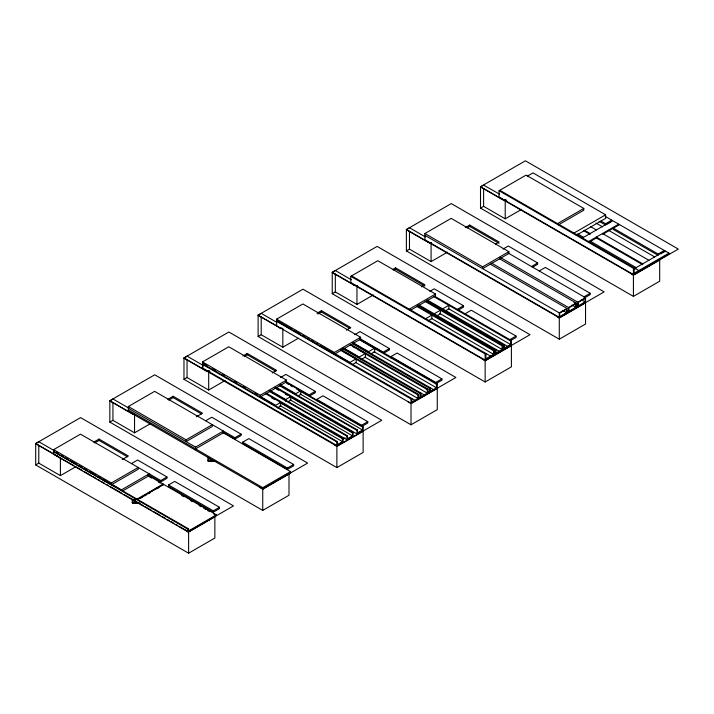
<?xml version="1.0" encoding="UTF-8"?>
<svg xmlns="http://www.w3.org/2000/svg" width="714" height="714" viewBox="0 0 714 714"><rect width="100%" height="100%" fill="white"/><g stroke="black" fill="none" stroke-linecap="round" stroke-linejoin="round"><path stroke-width="1.07" d="M214.86 516.641L214.86 538.044L188.603 553.198L35.7 464.921L35.7 443.519L80.584 417.61L233.487 505.887L188.603 531.796L179.741 526.682M109.84 400.724L154.715 374.805L307.618 463.083L262.743 489.001L109.84 400.724L109.84 422.117L262.743 510.403L289 495.239L289 473.837M183.971 357.919L228.855 332.01L381.758 420.287L336.874 446.196L183.971 357.919L183.971 379.321L336.874 467.599L363.131 452.435L363.131 431.042L361.587 430.149M258.111 315.115L302.986 289.206L455.889 377.483L411.014 403.392L258.111 315.115L258.111 336.517L411.014 424.794L437.271 409.64L437.271 383.775L359.526 338.891M332.242 272.311L377.126 246.401L530.029 334.679L485.145 360.597L332.242 272.311L332.242 293.713L485.145 381.99L511.402 366.835L511.402 345.433M406.382 229.515L451.257 203.597L604.16 291.883L559.285 317.792L406.382 229.515L406.382 250.917L559.285 339.195L585.542 324.031L585.542 302.629M480.513 186.711L525.397 160.802L678.3 249.079L633.416 274.988L480.513 186.711L480.513 208.113L633.416 296.39L659.674 281.227L659.674 259.834M482.834 185.595L480.513 186.934L502.138 199.42A4.364 2.526 0 0 0 505.226 200.152M202.508 361.927L228.766 346.772L286.475 380.089L286.475 381.874L260.217 397.038L260.217 395.253L202.508 361.927L202.508 363.712L337.454 441.627L337.454 444.527L342.479 441.627L342.479 438.726L280.084 402.714M276.639 319.131L302.897 303.968L360.606 337.285L360.606 339.07L334.357 354.233L276.639 320.907L276.639 319.131L334.357 352.448L360.606 337.285M434.621 296.203L511.402 340.533L511.402 344.987L485.145 360.151L350.779 282.565L350.779 276.327L377.804 260.717L435.513 294.043L435.513 295.828L410.202 310.438M424.91 233.523L451.168 218.368L508.877 251.685L508.877 253.47L482.628 268.625L482.628 266.849L424.91 233.523L424.91 239.77L559.285 317.346L567.005 312.884L567.005 308.43L490.223 264.1M634.96 269.196L634.96 268.303L665.082 250.909L668.947 253.14L668.947 254.032L633.416 274.542L499.05 196.966L499.05 190.718L526.075 175.117L583.793 208.434L583.793 210.219L558.473 224.839M53.657 449.65L111.366 482.967L138.204 467.474L138.204 469.259L111.366 484.752L53.657 451.435L53.657 449.65L80.495 434.157L160.802 480.531L166.978 476.961L166.978 478.3L160.802 481.861L148.494 474.756M128.368 411.416L128.368 406.516L154.626 391.352L234.942 437.727L241.118 434.157L241.118 435.495L234.942 439.065L223.58 432.505M527.334 176.179L533.028 172.886L605.615 214.798L605.615 218.368L576.207 235.343M276.639 325.816L276.639 321.354L277.416 320.907L291.812 329.225M265.313 393.512L343.05 438.396L343.05 441.957L336.874 445.527L202.508 367.951L202.508 364.381L203.088 364.051M53.657 451.659L134.741 498.47L134.741 501.148L53.657 454.336L53.657 451.659L54.237 451.319M35.7 464.921L38.788 463.136L60.413 475.622L75.854 466.706L82.547 470.571M109.84 422.117L112.928 420.341L134.544 432.818L149.994 423.902M183.971 379.321L187.059 377.536L208.684 390.022L225.097 380.544M258.111 336.517L261.199 334.732L282.815 347.218L298.265 338.302M332.242 293.713L335.33 291.928L356.955 304.414L373.368 294.944M406.382 250.917L409.47 249.132L431.086 261.61L447.499 252.14M480.513 208.113L483.601 206.328L505.226 218.814L521.639 209.336M505.226 200.973L506.77 200.09M93.73 442.118L99.023 439.065L128.368 456.005L122.192 459.575M167.861 399.322L173.163 396.261L202.508 413.201L196.323 416.771M242.885 356.009L247.294 353.457L276.639 370.405L272.23 372.949M317.016 313.205L321.434 310.661L350.779 327.601L346.361 330.145M392.923 269.383L395.565 267.857L424.91 284.797L421.385 286.832M465.287 227.605L469.705 225.053L499.05 241.992L495.516 244.036M94.614 442.948L99.023 440.404L127.422 456.799M168.745 400.143L173.163 397.6L201.562 413.995M244.652 356.322L247.294 354.796L275.693 371.191M317.9 314.035L321.434 311.991L349.833 328.386M393.798 270.213L395.565 269.196L424.91 286.135M467.054 227.918L469.705 226.392L499.05 243.331M131.456 463.582L137.632 460.021L166.978 476.961M205.596 420.787L211.772 417.217L241.118 434.157M280.611 377.474L285.912 374.413L315.258 391.352L315.258 392.691L309.956 395.752M354.751 334.67L360.043 331.608L389.389 348.557L389.389 349.896L384.096 352.948M429.766 291.357L434.183 288.813L463.529 305.753L463.529 307.091L458.227 310.144M503.022 249.07L508.314 246.009L537.66 262.948L537.66 264.287L532.367 267.348M260.217 395.253L286.475 380.089M409.265 309.198L435.513 294.043M482.628 266.849L508.877 251.685M557.536 223.598L583.793 208.434M186.077 439.833L212.335 424.678L212.335 426.463L186.077 441.618L186.077 439.833L128.368 406.516M195.556 447.089L223.357 431.042L223.357 432.818L195.556 448.874L195.556 447.089L128.368 408.301M122.38 491.116L149.217 475.622L149.217 473.837L121.416 489.893L111.821 484.351M270.436 390.674L285.716 399.492L290.741 396.591L290.741 400.161L288.224 401.607M352.654 364.417L356.179 362.373L356.179 358.812L350.003 362.373L334.723 353.555M361.034 359.57L365.452 357.027L365.452 353.457L359.276 357.027L343.987 348.2M371.191 353.716L374.716 351.672L374.716 348.111L368.54 351.672L353.26 342.854M425.107 319.015L431.863 315.115L431.863 318.685L427.998 320.907M434.183 313.776L440.359 310.215L440.359 313.776L436.825 315.82M442.671 308.876L448.856 305.306L448.856 308.876L445.322 310.911M573.36 233.424L605.615 214.798M277.353 407.89L280.7 405.954L280.7 402.393L275.675 405.293L260.396 396.466M298.265 395.815L300.781 394.36L300.781 390.799L295.757 393.7L280.468 384.873M315.258 391.352L309.073 394.922L286.359 381.803M389.389 348.557L383.213 352.118L360.49 339.007M457.344 309.323L463.529 305.753M531.484 266.518L537.66 262.948M600.885 220.983L605.615 223.714L611.8 220.153L611.8 221.483M582.454 237.985L612.567 220.599L618.743 224.16L618.743 225.053M606.498 224.544L610.916 222M134.741 498.47L135.321 498.14L102.504 479.192M135.125 498.693L135.705 498.363L188.603 528.904L188.603 530.913L216.404 514.856L216.404 515.526L188.023 531.912L135.125 501.371L135.125 498.693L188.023 529.235L188.603 528.904M136.276 499.595L163.122 484.092L163.122 484.761L137.579 499.505M137.623 499.264L163.506 484.315L216.404 514.856M140.801 498.095L142.693 496.998M144.585 495.909L146.477 494.82M148.369 493.722L150.261 492.633M156.884 488.804L158.776 487.716M588.631 241.546L618.743 224.16M168.531 484.984L174.707 481.414L219.493 507.279L219.493 508.618L213.316 512.179L168.531 486.323L168.531 484.984L213.316 510.849L219.493 507.279M242.662 442.18L248.838 438.619L293.632 464.475L293.632 465.814L287.456 469.384L242.662 443.519L242.662 442.18L287.456 468.045L293.632 464.475M316.802 399.385L322.978 395.815L367.764 421.671L367.764 423.009L361.587 426.579L361.587 425.241L316.802 399.385L316.802 400.724M390.933 357.919L390.933 356.581L397.109 353.011L441.904 378.875L441.904 380.214L435.727 383.775M465.073 313.776L471.249 310.215L516.035 336.071L516.035 337.41L510.742 340.462M539.204 270.972L545.38 267.411L590.175 293.267L590.175 294.605L583.998 298.175M588.631 242.439L597.1 237.548M602.75 234.29L619.52 224.607L664.306 250.471L664.306 251.801L660.78 253.845M361.587 425.241L367.764 421.671M441.904 378.875L435.727 382.436L390.933 356.581M350.779 276.327L485.145 353.903L485.922 353.457L485.922 358.812L493.642 354.349L493.642 350.788L494.418 350.342L494.418 354.796M509.858 339.641L516.035 336.071M583.998 296.837L590.175 293.267M499.05 190.718L633.416 268.303L634.193 267.857L634.193 273.203L668.947 253.14M658.129 254.032L658.129 255.371L613.344 229.515L613.344 228.177L658.129 254.032L664.306 250.471M417.44 305.012L495.186 349.896L495.962 349.449L495.962 353.011L502.138 349.449L502.138 345.879L502.906 345.433L502.906 349.896M426.901 300.656L503.682 344.987L504.45 344.541L504.45 348.111L510.635 344.541L510.635 340.971L511.402 340.533M424.91 235.308L559.285 312.884L567.005 308.43M491.767 263.207L568.549 307.538L576.269 303.075L576.269 307.538L568.549 311.991L566.63 310.885M500.077 257.299L577.813 302.183L585.542 297.729L585.542 302.183L577.813 306.645L575.895 305.538M276.639 321.354L411.014 398.939L411.782 398.492L411.782 402.053L417.967 398.492L417.967 394.922L418.734 394.476L418.734 398.939M342.533 348.7L420.278 393.584L421.055 393.137L421.055 396.707L427.231 393.137L427.231 389.576L427.998 389.13L427.998 393.584M352.761 343.907L429.542 388.237L430.319 387.791L430.319 391.352L436.495 387.791L436.495 384.221L437.271 383.775M575.886 303.745L568.933 307.761L568.933 311.322L575.886 307.315L575.886 303.745L573.967 302.638M202.508 364.381L336.874 441.957L337.454 441.627M342.479 438.726L343.05 438.396M269.169 391.281L346.915 436.165L347.495 435.835L347.495 438.726L352.511 435.835L352.511 432.934L290.125 396.913M352.511 432.934L353.091 432.595L353.091 436.165L346.915 439.735L266.295 393.182M279.21 385.48L356.955 430.372L357.536 430.033L357.536 432.934L362.551 430.033L362.551 427.133L299.211 390.567M362.551 427.133L363.131 426.802L285.493 381.972M342.229 439.538L345.041 437.914M128.368 410.086L262.743 487.662L290.544 471.606L290.544 472.945M566.621 312.661L559.669 316.677L559.669 313.107L566.621 309.1L566.621 312.661L562.784 310.447M585.15 301.96L578.206 305.976L578.206 302.406L585.15 298.398L585.15 301.96L581.312 299.746M276.336 387.39L356.955 433.933L363.131 430.372L363.131 426.802M214.86 516.865L188.603 532.019L185.515 530.243M289 474.06L262.743 489.224L259.655 487.216M363.131 431.256L336.874 446.42L333.786 444.411M437.271 388.461L411.014 403.615L407.926 401.607M511.402 345.656L485.145 360.82L482.057 358.812M585.542 302.852L559.285 318.016L556.197 316.007M659.674 260.057L633.416 275.211L630.328 273.203M207.908 457.344L207.908 460.914L215.566 461.173M207.908 460.914L215.976 461.503M132.233 499.256L132.233 502.817L139.89 503.084M132.233 502.817L139.23 503.37M605.169 216.324L611.8 220.153M598.992 221.224L605.615 225.053L605.615 223.714M595.958 223.045L602.696 226.936M608.471 230.265L654.667 256.933M590.594 226.633L596.351 229.962M602.527 233.523L648.865 260.28M584.418 230.203L590.175 233.523M583.454 230.542L590.175 234.415M577.626 233.862L583.418 237.2M590.175 241.1L636.504 267.857M499.818 190.281L638.825 270.535L638.825 271.418M499.586 194.154L483.601 185.149M507.797 252.845L585.542 297.729M499.488 258.745L576.269 303.075M572.048 305.101L575.886 307.315M425.446 236.959L409.47 227.73L406.382 229.738L427.998 242.216A4.364 2.526 0 0 0 431.086 242.956M433.568 296.48L510.635 340.971M448.249 308.519L510.635 344.541M427.391 300.05L507.547 346.326L507.547 347.218M426.124 301.103L502.906 345.433M425.071 301.388L502.138 345.879M439.753 313.428L502.138 349.449M418.895 304.958L499.05 351.226L499.05 352.118M417.628 306.011L494.418 350.342M416.583 306.288L493.642 350.788M493.267 353.243L495.186 354.349L495.186 349.896M431.256 318.328L493.642 354.349M351.547 275.881L490.554 356.134L490.554 357.027M351.315 279.754L335.33 270.535L332.242 272.534L353.867 285.02A4.364 2.526 0 0 0 357.527 285.734M359.437 339.284L374.716 348.111M359.713 339.891L436.495 384.221M374.109 351.77L436.495 387.791M352.573 342.907L433.407 389.576L433.407 390.469M351.217 344.8L427.998 389.13M350.163 344.639L365.452 353.457M352.368 346.352L355.242 348.013M357.161 349.119L427.231 389.576M427.624 391.584L429.542 392.691L429.542 388.237M364.845 357.125L427.231 393.137M343.309 348.253L424.143 394.922L424.143 395.815M340.989 349.592L418.734 394.476M340.899 349.985L356.179 358.812M341.176 350.592L417.967 394.922M418.359 396.939L420.278 398.046L420.278 393.584M355.572 362.471L417.967 398.492M293.731 330.332L300.451 334.214M302.37 335.321L305.244 336.981M307.163 338.088L309.091 339.195M311.009 340.31L313.883 341.97M315.802 343.077L317.721 344.184M319.64 345.29L414.87 400.277L414.87 401.161M276.238 322.014L261.199 313.33L258.111 315.338L279.727 327.824A4.364 2.526 0 0 0 282.253 328.538M286.733 383.356L288.652 384.471M290.571 385.578L292.49 386.685M296.765 389.157L298.666 390.246M300.166 394.012L362.551 430.033M279.79 385.149L357.536 430.033M275.354 387.711L353.091 432.595M274.774 388.05L278.612 390.263M285.332 394.146L287.251 395.253M290.125 399.813L352.511 435.835M269.749 390.942L347.495 435.835M271.454 397.725L274.328 399.385M280.084 405.606L342.479 441.627M204.043 363.935L206.908 365.586M212.638 368.897L215.503 370.548M222.188 374.404L224.098 375.51M234.603 381.579L236.512 382.677M243.197 386.542L245.107 387.64M254.666 393.155L257.531 394.815M203.044 365.363L187.059 356.134L183.971 358.142L205.596 370.628A4.364 2.526 0 0 0 209.818 371.28M222.393 432.265L290.544 471.606M128.904 408.167L112.928 398.939L109.84 400.947L131.456 413.424A4.364 2.526 0 0 0 133.973 414.147M208.488 458.343L214.093 461.574L214.093 460.914M147.673 475.176L163.122 484.092M149.61 476.961L151.538 478.077M158.294 481.977L160.222 483.092M181.784 495.534L183.703 496.649M190.442 500.532L192.361 501.647M199.09 505.53L201.018 506.645M203.901 508.306L205.828 509.421M207.747 510.528L209.675 511.643M213.522 513.857L216.404 515.526M53.827 450.418L38.788 441.734L35.7 443.742L57.325 456.228A4.364 2.526 0 0 0 58.744 456.773M56.156 452.212L58.075 453.319M89.75 471.606L91.669 472.713M98.38 476.595L100.308 477.702M103.182 479.362L105.101 480.468M56.165 452.435L58.093 453.551M60.993 455.229L62.921 456.335M65.822 458.013L67.75 459.129M70.641 460.798L76.434 464.145M79.334 465.814L82.226 467.483M84.163 468.598L87.054 470.276M88.982 471.383L95.738 475.292M97.675 476.399L100.567 478.077M35.7 443.519L56.379 455.461M57.325 456.228L73.881 465.564M84.466 471.677L91.205 475.569M93.132 476.675L96.015 478.344M97.943 479.46L99.871 480.567M101.79 481.682L104.681 483.342M106.6 484.458L108.528 485.565M110.456 486.68L122.005 493.347M123.924 494.454L143.175 505.574M145.094 506.681L151.832 510.572M153.76 511.679L160.498 515.57M162.417 516.686L165.309 518.346M167.228 519.462L169.156 520.568M171.083 521.684L173.966 523.353M175.894 524.46L177.822 525.575M132.813 500.255L138.409 503.486L138.409 502.817M665.082 250.909L665.082 251.801M633.416 268.303L633.416 274.542M633.416 274.988L633.416 296.39M577.813 302.183L577.813 306.645M568.549 307.538L568.549 311.991M559.285 312.884L559.285 317.346M559.285 317.792L559.285 339.195M505.226 199.866L505.226 218.814M503.682 344.987L503.682 349.449M502.138 199.42L502.138 199.197A4.364 2.526 0 0 0 505.226 199.929M485.145 353.903L485.145 360.151M485.145 360.597L485.145 381.99M483.601 188.496L483.601 206.328M469.705 225.053L469.705 226.392M431.086 242.662L431.086 261.61M427.998 242.216L427.998 241.992A4.364 2.526 0 0 0 431.086 242.733M411.014 398.939L411.014 424.794M409.47 231.291L409.47 249.132M395.565 267.857L395.565 269.196M356.955 285.466L356.955 304.414M356.955 430.372L356.955 433.933M353.867 285.02L353.867 284.797A4.364 2.526 0 0 0 357.527 285.511M346.915 436.165L346.915 439.735M336.874 441.957L336.874 445.527M336.874 446.196L336.874 467.599M335.33 274.096L335.33 291.928M334.357 352.448L334.357 354.233M321.434 310.661L321.434 311.991M287.456 468.045L287.456 469.384M285.716 399.492L285.716 401.277M282.815 328.27L282.815 347.218M279.727 327.824L279.727 327.601A4.364 2.526 0 0 0 282.253 328.315M262.743 487.662L262.743 510.403M261.199 316.9L261.199 334.732M247.294 353.457L247.294 354.796M234.942 437.727L234.942 439.065M213.316 510.849L213.316 512.179M208.684 371.075L208.684 390.022M208.488 457.674L208.488 461.244M205.596 370.628L205.596 370.405A4.364 2.526 0 0 0 209.818 371.057M203.088 363.381L203.088 366.942M188.603 531.796L188.603 553.198M188.023 529.235L188.023 531.912M187.059 359.704L187.059 377.536M173.163 396.261L173.163 397.6M163.506 484.315L163.506 484.984M160.802 480.531L160.802 481.861M134.544 414.986L134.544 432.818M132.813 499.586L132.813 503.156M131.456 413.424L131.456 413.201A4.364 2.526 0 0 0 133.973 413.924M112.928 402.5L112.928 420.341M111.366 482.967L111.366 484.752M99.023 439.065L99.023 440.404M60.413 457.79L60.413 475.622M38.788 445.304L38.788 463.136M58.227 456.407A4.364 2.526 0 0 1 57.325 456.005M642.689 263.841L596.351 237.093L596.351 237.985L642.689 264.733L642.689 263.841"/></g></svg>
